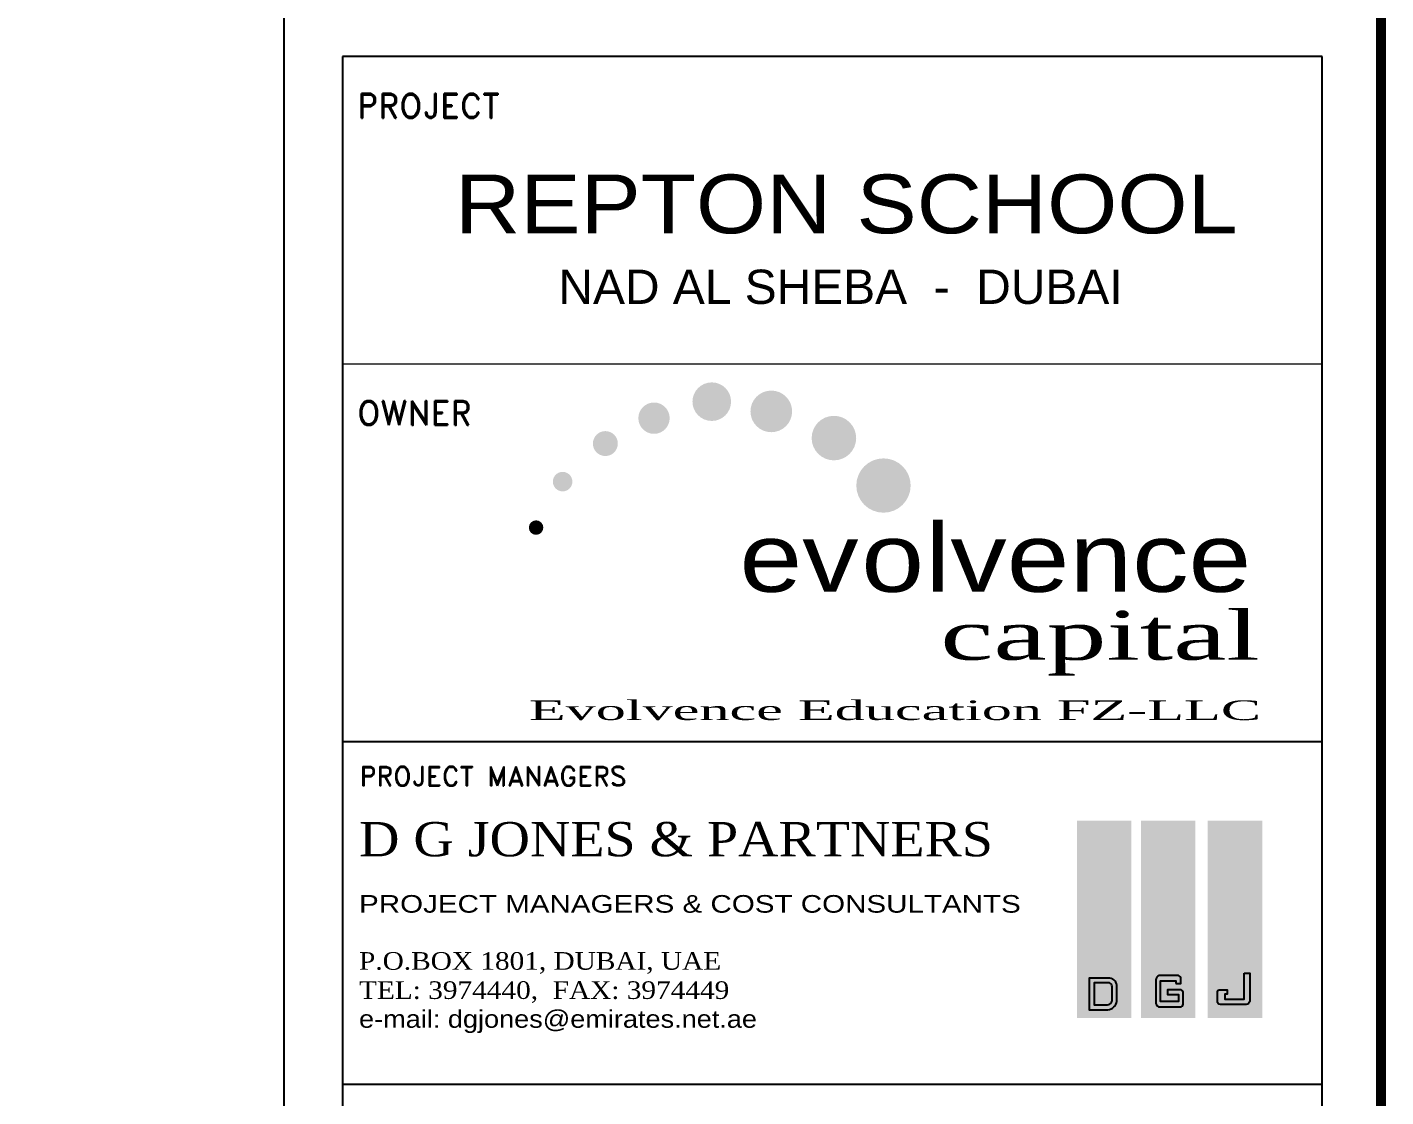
# Model space of a CAD drawing. Extents: x 278386 to 404536, y 8015 to 97114.
# Drawn here: x 381555 to 402361, y 41458 to 57845 of the extents above; entities that cross this region are included whole.
import ezdxf
from ezdxf.enums import TextEntityAlignment as Align

# ---------------------------------------------------------------- set-up
doc = ezdxf.new("R2010")
doc.units = 0
doc.header["$LTSCALE"] = 2
doc.header["$MEASUREMENT"] = 0
doc.layers.add('-DT', color=4, linetype='Continuous', lineweight=13)
for name, color, linetype in [('TITLE-A$0$-ABC', 1, 'Continuous'), ('TITLE-A$0$1-BLOCK-A_FLOOR PLAN$0$ROAD', 1, 'Continuous'), ('TITLE-A$0$LOGO', 7, 'Continuous')]:
    doc.layers.add(name, color=color, linetype=linetype)
doc.styles.add('TITLE-A$0$1-BLOCK-A_FLOOR PLAN$0$ROMAND', font='romand.shx', dxfattribs={"width": 0.8})
doc.styles.add('TITLE-A$0$1-BLOCK-A_FLOOR PLAN$0$STYLE2', font='arial.ttf', dxfattribs={"height": 0.35})
doc.styles.add('TITLE-A$0$1-BLOCK-A_FLOOR PLAN$0$TITLE', font='arial.ttf')
doc.styles.add('TITLE-A$0$1-BLOCK-A_FLOOR PLAN$0$title-1', font='dutch.ttf', dxfattribs={"height": 0.6})
doc.styles.add('TITLE-A$0$1-BLOCK-A_FLOOR PLAN$0$TITLE3', font='times.ttf', dxfattribs={"height": 0.6})
doc.styles.add('TITLE-A$0$ROMAND', font='romand.shx', dxfattribs={"width": 0.8})
doc.styles.add('TITLE-A$0$TITLE', font='georgia.ttf', dxfattribs={"height": 0.6})
doc.styles.add('TITLE-A$0$title2', font='', dxfattribs={"height": 0.6})
doc.styles.get('TITLE-A$0$title2').set_extended_font_data('Miriam Transparent')

msp = doc.modelspace()

# ---------------------------------------------------------------- hatches: boundary and pattern name
at = {"layer": 'TITLE-A$0$-ABC'}
for points in [[(398464, 45691), (397632, 45691), (397632, 43760, 0.018584), (398464, 44007)], [(399442, 44387), (399442, 45691), (398610, 45691), (398610, 44058, 0.019163)], [(400468, 45691), (399635, 45691), (399635, 44475, 0.020021), (400468, 44901)], [(398911, 43233), (399146, 43233), (399146, 43195), (399222, 43195), (399222, 43279, 0.348391), (399169, 43318), (398891, 43318, 0.381257), (398841, 43245), (398841, 42889, 0.388726), (398902, 42835), (399210, 42835, 0.306277), (399259, 42876), (399259, 43061, 0.406215), (399211, 43097), (399019, 43097), (399019, 43024), (399185, 43024), (399185, 42921), (398911, 42921)], [(398911, 43233), (399146, 43233), (399146, 43195), (399222, 43195), (399222, 43279, 0.348391), (399169, 43318), (398891, 43318, 0.381257), (398841, 43245), (398841, 42889, 0.388726), (398902, 42835), (399210, 42835, 0.306277), (399259, 42876), (399259, 43061, 0.406215), (399211, 43097), (399019, 43097), (399019, 43024), (399185, 43024), (399185, 42921), (398911, 42921)], [(400277, 42919), (400277, 43352), (400193, 43352), (400193, 42954), (399895, 42954), (399895, 43031), (399929, 43031), (399929, 43098), (399822, 43098, 0.396916), (399781, 43066), (399781, 42923, 0.441489), (399828, 42875), (400225, 42875, 0.359787)], [(400277, 42919), (400277, 43352), (400193, 43352), (400193, 42954), (399895, 42954), (399895, 43031), (399929, 43031), (399929, 43098), (399822, 43098, 0.396916), (399781, 43066), (399781, 42923, 0.441489), (399828, 42875), (400225, 42875, 0.359787)]]:
    msp.add_hatch(color=4, dxfattribs=at).paths.add_polyline_path(points)
h = msp.add_hatch(color=253, dxfattribs=at)
h.paths.add_polyline_path([(400468, 44901, -0.020021), (399635, 44475), (399635, 42666), (400468, 42666)])
h.paths.add_polyline_path([(400193, 43352), (400277, 43352), (400277, 42919, -0.368089), (400224, 42875), (399828, 42875, -0.441489), (399781, 42923), (399781, 43066, -0.396916), (399822, 43098), (399929, 43098), (399929, 43031), (399895, 43031), (399895, 42954), (400193, 42954)], flags=16)
h = msp.add_hatch(color=253, dxfattribs=at)
h.paths.add_polyline_path([(399442, 44387, -0.019163), (398610, 44058), (398610, 42666), (399442, 42666)])
h.paths.add_polyline_path([(399169, 43318, -0.348391), (399222, 43279), (399222, 43195), (399146, 43195), (399146, 43233), (398911, 43233), (398911, 42921), (399185, 42921), (399185, 43024), (399019, 43024), (399019, 43097), (399211, 43097, -0.406215), (399259, 43061), (399259, 42876, -0.306277), (399210, 42835), (398902, 42835, -0.388726), (398841, 42889), (398841, 43245, -0.381257), (398891, 43318)], flags=16)
h = msp.add_hatch(color=253, dxfattribs=at)
h.paths.add_polyline_path([(398464, 44007, -0.018584), (397632, 43760), (397632, 42666), (398464, 42666)])
h.paths.add_polyline_path([(398133, 43277, -0.392421), (398243, 43144), (398243, 42925, -0.3479), (398104, 42792), (397819, 42792), (397819, 43277)], flags=16)
h.paths.add_polyline_path([(398127, 43202, -0.380208), (398168, 43147), (398168, 42931, -0.322532), (398100, 42867), (397894, 42867), (397894, 43202)], flags=0)
h = msp.add_hatch(color=4, dxfattribs=at)
h.paths.add_polyline_path([(398243, 42925), (398243, 43144, 0.392421), (398133, 43277), (397819, 43277), (397819, 42792), (398104, 42792, 0.3479)])
h.paths.add_polyline_path([(397894, 42867), (397894, 43202), (398127, 43202, -0.380208), (398168, 43147), (398168, 42931, -0.322532), (398100, 42867)], flags=16)
h = msp.add_hatch(color=4, dxfattribs=at)
h.paths.add_polyline_path([(398243, 42925), (398243, 43144, 0.392421), (398133, 43277), (397819, 43277), (397819, 42792), (398104, 42792, 0.3479)])
h.paths.add_polyline_path([(397894, 42867), (397894, 43202), (398127, 43202, -0.380208), (398168, 43147), (398168, 42931, -0.322532), (398100, 42867)], flags=16)
at = {"layer": 'TITLE-A$0$LOGO'}
for points in [[(392334, 52108, 1), (391743, 52108, 1)], [(393269, 51959, 1), (392631, 51959, 1)], [(391394, 51855, 1), (390914, 51855, 1)], [(394250, 51550, 1), (393568, 51550, 1)], [(390600, 51466, 1), (390218, 51466, 1)], [(395084, 50823, 1), (394252, 50823, 1)], [(389605, 50883, 1), (389904, 50883, 1)], [(389459, 50179, 1), (389237, 50179, 1)]]:
    msp.add_hatch(color=4, dxfattribs=at).paths.add_polyline_path(points)

# ---------------------------------------------------------------- linework, layer by layer
at = {"layer": '-DT', "color": 4}
msp.add_lwpolyline([(401386, 46895), (386386, 46895), (386386, 52690), (401386, 52690)], close=True, dxfattribs=at)
at = {"layer": 'TITLE-A$0$-ABC', "color": 3}
msp.add_line((385486, 94397), (385486, 10295), dxfattribs=at)
at = {"layer": 'TITLE-A$0$-ABC', "color": 4}
for p, q in [((386386, 57395), (386386, 25895)), ((401386, 57395), (386386, 57395)), ((401386, 25895), (401386, 57395)), ((386386, 52145), (386386, 41645)), ((401386, 41645), (401386, 52145)), ((401386, 46895), (386386, 46895)), ((401386, 41645), (386386, 41645)), ((401386, 41645), (386386, 41645))]:
    msp.add_line(p, q, dxfattribs=at)
at = {"layer": 'TITLE-A$0$-ABC', "color": 3, "const_width": 150}
msp.add_lwpolyline([(282886, 94397), (402286, 94397), (402286, 10295), (282886, 10295)], close=True, dxfattribs=at)
at = {"layer": 'TITLE-A$0$-ABC', "color": 4}
for points in [[(398104, 42792, 0.3479), (398243, 42925), (398243, 43144, 0.392421), (398133, 43277), (397819, 43277), (397819, 42792)], [(398104, 42792, 0.3479), (398243, 42925), (398243, 43144, 0.392421), (398133, 43277), (397819, 43277), (397819, 42792)], [(400193, 43352), (400277, 43352), (400277, 42919, -0.368089), (400224, 42875), (399828, 42875, -0.441489), (399781, 42923), (399781, 43066, -0.396916), (399822, 43098), (399929, 43098), (399929, 43031), (399895, 43031), (399895, 42954), (400193, 42954), (400193, 43352)], [(400193, 43352), (400277, 43352), (400277, 42919, -0.368089), (400224, 42875), (399828, 42875, -0.441489), (399781, 42923), (399781, 43066, -0.396916), (399822, 43098), (399929, 43098), (399929, 43031), (399895, 43031), (399895, 42954), (400193, 42954), (400193, 43352)], [(398100, 42867, 0.322532), (398168, 42931), (398168, 43147, 0.380208), (398127, 43202), (397894, 43202), (397894, 42867)], [(398100, 42867, 0.322532), (398168, 42931), (398168, 43147, 0.380208), (398127, 43202), (397894, 43202), (397894, 42867)]]:
    msp.add_lwpolyline(points, format="xyb", close=True, dxfattribs=at)
msp.add_lwpolyline([(399146, 43195), (399222, 43195), (399222, 43279, 0.348391), (399169, 43318), (398891, 43318, 0.381257), (398841, 43245), (398841, 42889, 0.388726), (398902, 42835), (399210, 42835, 0.306277), (399259, 42876), (399259, 43061, 0.406215), (399211, 43097), (399019, 43097), (399019, 43024), (399185, 43024), (399185, 42921), (398911, 42921), (398911, 43233), (399146, 43233), (399146, 43195)], format="xyb", dxfattribs=at)
msp.add_lwpolyline([(399146, 43195), (399222, 43195), (399222, 43279, 0.348391), (399169, 43318), (398891, 43318, 0.381257), (398841, 43245), (398841, 42889, 0.388726), (398902, 42835), (399210, 42835, 0.306277), (399259, 42876), (399259, 43061, 0.406215), (399211, 43097), (399019, 43097), (399019, 43024), (399185, 43024), (399185, 42921), (398911, 42921), (398911, 43233), (399146, 43233), (399146, 43195)], format="xyb", dxfattribs=at)
at = {"layer": 'TITLE-A$0$1-BLOCK-A_FLOOR PLAN$0$ROAD'}
msp.add_arc((363923, 70118), 24330, 5.1431, 5.1431, dxfattribs=at)

# ---------------------------------------------------------------- texts
at = {"layer": '-DT', "color": 4, "style": 'TITLE-A$0$ROMAND'}
msp.add_text('OWNER', height=375, dxfattribs=at).set_placement((386609, 51747))
at = {"layer": 'TITLE-A$0$-ABC', "color": 4, "style": 'TITLE-A$0$1-BLOCK-A_FLOOR PLAN$0$ROMAND'}
for s, height, p in [('PROJECT', 375, (386609, 56452)), ('PROJECT MANAGERS', 300, (386645, 46220))]:
    msp.add_text(s, height=height, dxfattribs=at).set_placement(p)
at = {"layer": 'TITLE-A$0$-ABC', "color": 4, "style": 'TITLE-A$0$1-BLOCK-A_FLOOR PLAN$0$STYLE2', "width": 1.1}
msp.add_text('REPTON SCHOOL', height=900, dxfattribs=at).set_placement((394101, 55137), align=Align.MIDDLE_CENTER)
at = {"layer": 'TITLE-A$0$-ABC', "color": 4, "style": 'TITLE-A$0$1-BLOCK-A_FLOOR PLAN$0$STYLE2'}
msp.add_text('NAD AL SHEBA  -  DUBAI', height=525, dxfattribs=at).set_placement((394010, 53868), align=Align.MIDDLE_CENTER)
at = {"layer": 'TITLE-A$0$-ABC', "color": 4}
for s, height, style, width, p in [('D G JONES & PARTNERS', 525, 'TITLE-A$0$1-BLOCK-A_FLOOR PLAN$0$TITLE3', 1.08, (386637, 45143)), ('PROJECT MANAGERS & COST CONSULTANTS', 270, 'TITLE-A$0$1-BLOCK-A_FLOOR PLAN$0$TITLE', 1.2, (386637, 44279)), ('P.O.BOX 1801, DUBAI, UAE', 270, 'TITLE-A$0$1-BLOCK-A_FLOOR PLAN$0$title-1', 1.1, (386637, 43405)), ('TEL: 3974440,  FAX: 3974449', 270, 'TITLE-A$0$1-BLOCK-A_FLOOR PLAN$0$title-1', 1.1, (386637, 42958)), ('e-mail: dgjones@emirates.net.ae', 270, 'TITLE-A$0$1-BLOCK-A_FLOOR PLAN$0$TITLE', 1.1, (386637, 42516))]:
    msp.add_text(s, height=height, dxfattribs=dict(at, style=style, width=width)).set_placement(p)
at = {"layer": 'TITLE-A$0$LOGO', "color": 4, "style": 'TITLE-A$0$title2', "width": 1.23}
for s, p in [('lvence', (395308, 49195)), ('ev', (392463, 49195)), ('o', (394328, 49195))]:
    msp.add_text(s, height=1050, dxfattribs=at).set_placement(p)
at = {"layer": 'TITLE-A$0$LOGO', "color": 4, "style": 'TITLE-A$0$TITLE'}
for s, height, width, p, p2 in [('capital', 750, 1.549523, (395537, 48154), (400429, 48154)), ('Evolvence Education FZ-LLC', 300, 2.032679, (389238, 47231), (400449, 47231))]:
    msp.add_text(s, height=height, dxfattribs=dict(at, width=width)).set_placement(p, p2, align=Align.FIT)

doc.saveas('drawing.dxf')
